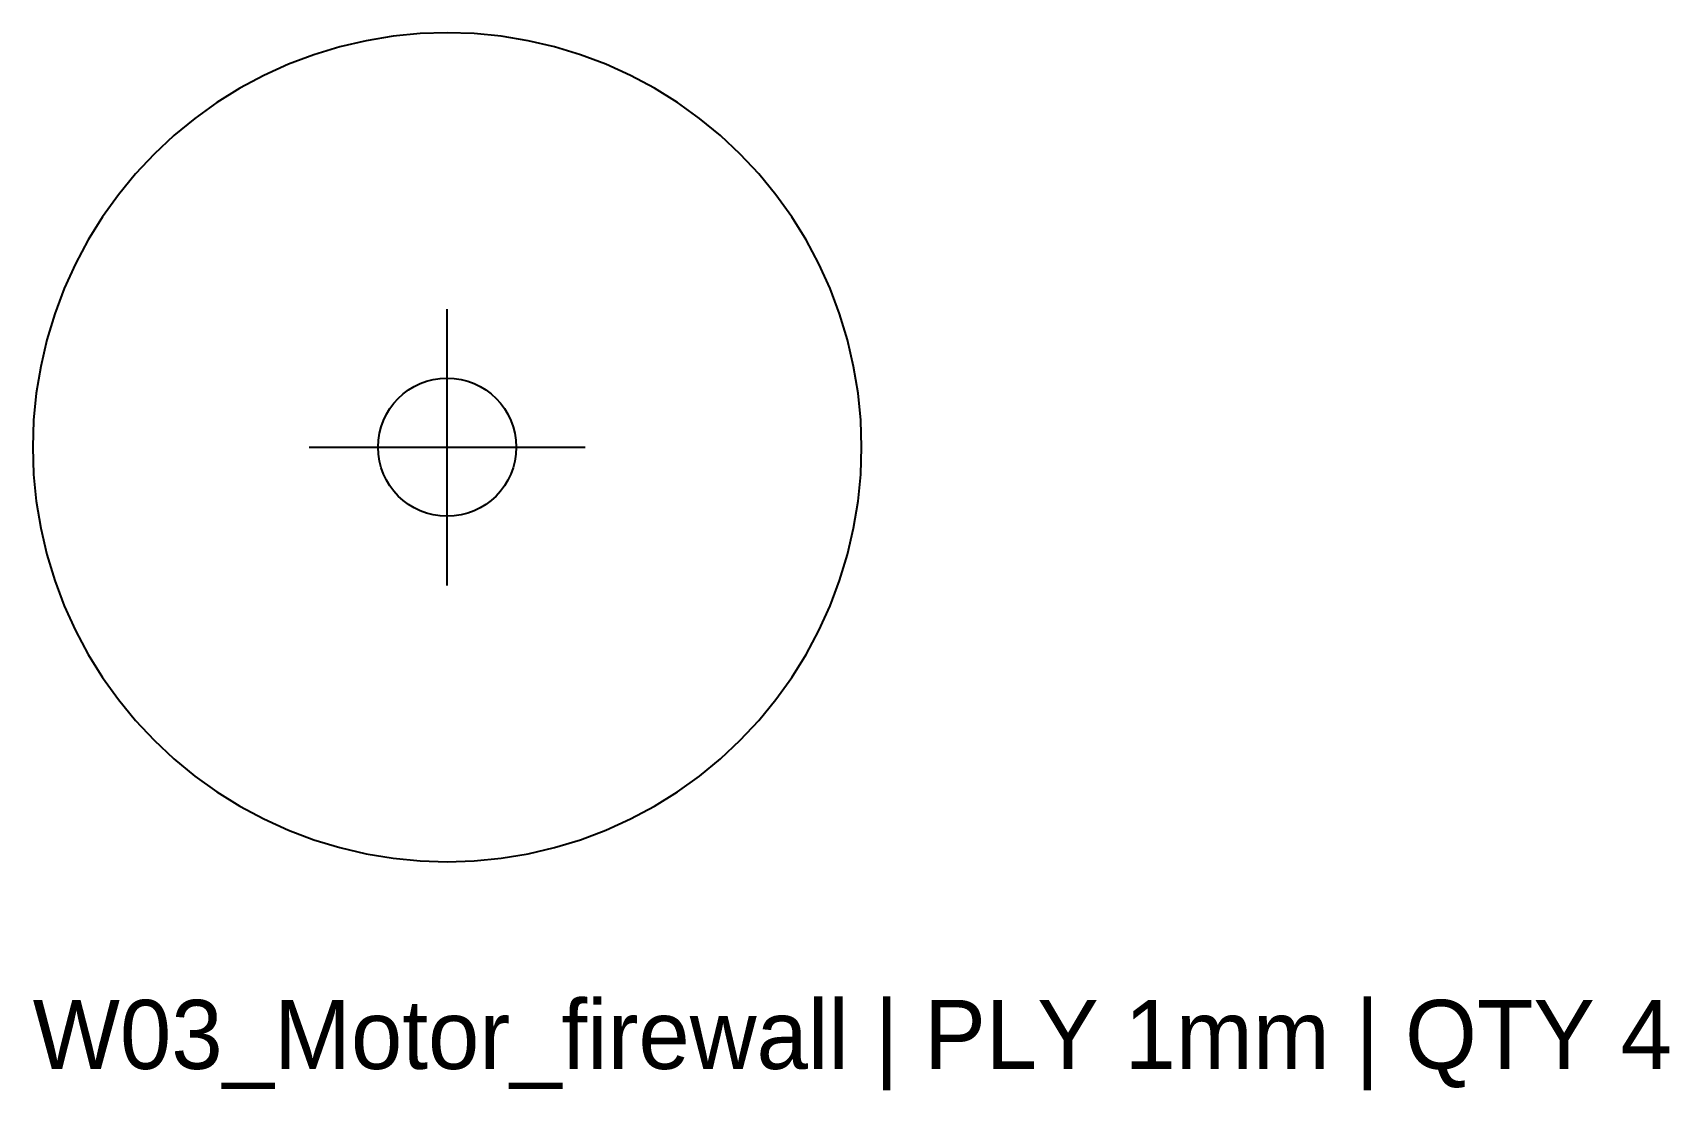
# Model space of a CAD drawing. Header units: millimetres. Extents: x -18 to 53.1, y -27.9 to 18.
import ezdxf

# ---------------------------------------------------------------- set-up
doc = ezdxf.new("R2010")
doc.units = ezdxf.units.MM
for name, color, linetype in [('ANNOTATION', 8, 'Continuous'), ('CUT', 7, 'Continuous'), ('DRILL_VERIFY', 1, 'Continuous')]:
    doc.layers.add(name, color=color, linetype=linetype)

msp = doc.modelspace()

# ---------------------------------------------------------------- linework, layer by layer
at = {"layer": 'CUT'}
msp.add_lwpolyline([(18, 0), (17.961, 1.177), (17.846, 2.349), (17.654, 3.512), (17.387, 4.659), (17.045, 5.786), (16.63, 6.888), (16.144, 7.961), (15.588, 9), (14.966, 10), (14.28, 10.958), (13.533, 11.868), (12.728, 12.728), (11.868, 13.533), (10.958, 14.28), (10, 14.966), (9, 15.588), (7.961, 16.144), (6.888, 16.63), (5.786, 17.045), (4.659, 17.387), (3.512, 17.654), (2.349, 17.846), (1.177, 17.961), (0, 18), (-1.177, 17.961), (-2.349, 17.846), (-3.512, 17.654), (-4.659, 17.387), (-5.786, 17.045), (-6.888, 16.63), (-7.961, 16.144), (-9, 15.588), (-10, 14.966), (-10.958, 14.28), (-11.868, 13.533), (-12.728, 12.728), (-13.533, 11.868), (-14.28, 10.958), (-14.966, 10), (-15.588, 9), (-16.144, 7.961), (-16.63, 6.888), (-17.045, 5.786), (-17.387, 4.659), (-17.654, 3.512), (-17.846, 2.349), (-17.961, 1.177), (-18, 0), (-17.961, -1.177), (-17.846, -2.349), (-17.654, -3.512), (-17.387, -4.659), (-17.045, -5.786), (-16.63, -6.888), (-16.144, -7.961), (-15.588, -9), (-14.966, -10), (-14.28, -10.958), (-13.533, -11.868), (-12.728, -12.728), (-11.868, -13.533), (-10.958, -14.28), (-10, -14.966), (-9, -15.588), (-7.961, -16.144), (-6.888, -16.63), (-5.786, -17.045), (-4.659, -17.387), (-3.512, -17.654), (-2.349, -17.846), (-1.177, -17.961), (0, -18), (1.177, -17.961), (2.349, -17.846), (3.512, -17.654), (4.659, -17.387), (5.786, -17.045), (6.888, -16.63), (7.961, -16.144), (9, -15.588), (10, -14.966), (10.958, -14.28), (11.868, -13.533), (12.728, -12.728), (13.533, -11.868), (14.28, -10.958), (14.966, -10), (15.588, -9), (16.144, -7.961), (16.63, -6.888), (17.045, -5.786), (17.387, -4.659), (17.654, -3.512), (17.846, -2.349), (17.961, -1.177)], close=True, dxfattribs=at)
msp.add_circle((0, 0), 3, dxfattribs=at)
at = {"layer": 'DRILL_VERIFY'}
for p, q in [((0, -6), (0, 6)), ((-6, 0), (6, 0))]:
    msp.add_line(p, q, dxfattribs=at)

# ---------------------------------------------------------------- texts
at = {"layer": 'ANNOTATION'}
msp.add_text('W03_Motor_firewall | PLY 1mm | QTY 4', height=3, dxfattribs=at).set_placement((-18, -27))

doc.saveas('drawing.dxf')
